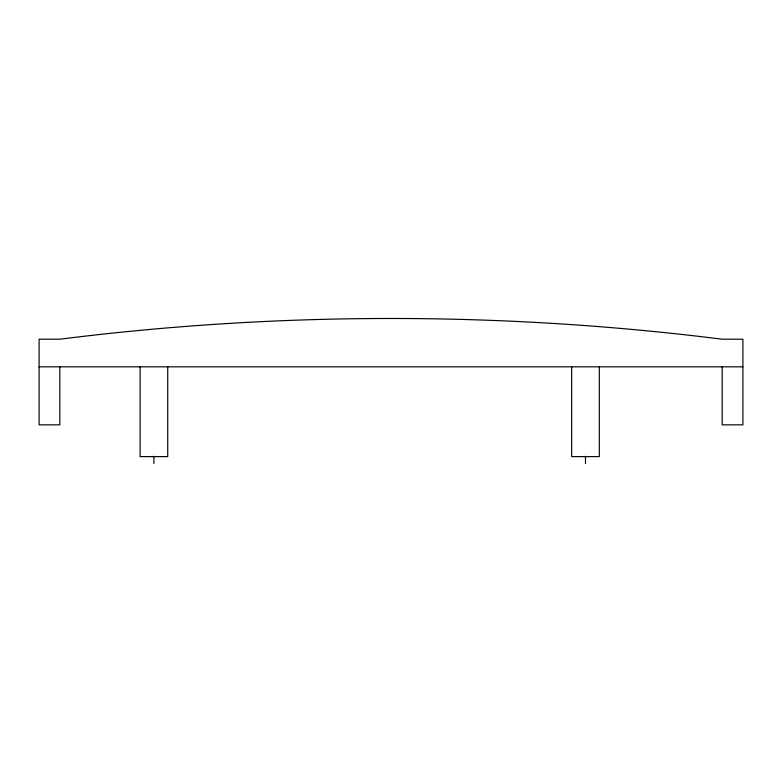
<?xml version="1.0" encoding="UTF-8"?>
<svg xmlns="http://www.w3.org/2000/svg" width="782" height="782" viewBox="0 0 782 782"><rect width="100%" height="100%" fill="white"/><g stroke="black" fill="none" stroke-linecap="round" stroke-linejoin="round"><path stroke-width="1.17" d="M39.1 366.826L742.9 366.826M722.177 366.826L722.177 424.841L742.9 424.841L742.9 339.202L722.177 339.202A2657.041 2657.041 0 0 0 59.823 339.202L39.1 339.202L39.1 424.841L59.823 424.841L59.823 366.826M599.305 366.826L599.305 456.61L571.681 456.61L571.681 366.826M585.493 456.268L585.493 463.521M167.729 366.826L167.729 456.61L140.105 456.61L140.105 366.826M153.917 456.268L153.917 463.521"/></g></svg>
